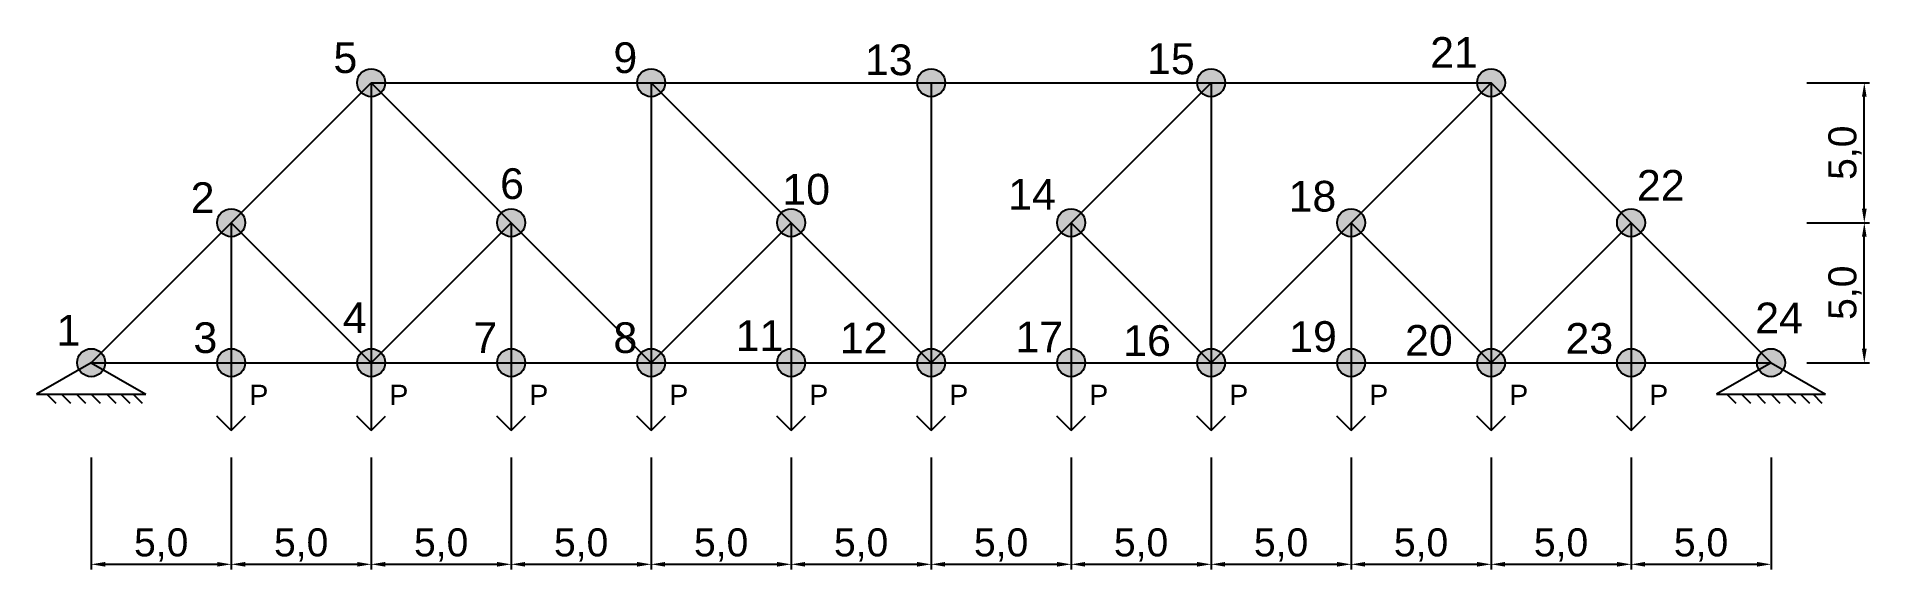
# Model space of a CAD drawing. Header units: millimetres. Extents: x -1.9 to 63.5, y -7.4 to 11.6.
import ezdxf

# ---------------------------------------------------------------- set-up
doc = ezdxf.new("R2010")
doc.units = ezdxf.units.MM
for name, color, linetype in [('Barras', 5, 'Continuous'), ('Fuerza', 6, 'Continuous'), ('Nodos', 1, 'Continuous'), ('Notaciones', 4, 'Continuous')]:
    doc.layers.add(name, color=color, linetype=linetype)
doc.styles.get("Standard").update_dxf_attribs({"font": 'arial.ttf'})
doc.dimstyles.new('StandardModif', dxfattribs={"dimtxt": 1, "dimasz": 0.5, "dimexe": 0.18, "dimexo": 0.0625, "dimgap": 0.09, "dimtad": 1, "dimdec": 1, "dimzin": 0, "dimtxsty": 'Standard', "dimcen": 0.09, "dimadec": 0, "dimazin": 0, "dimtfac": 1, "dimtdec": 1, "dimtofl": 0, "dimtmove": 0, "dimatfit": 3, "dimfxl": 1, "dimtolj": 1, "dimtzin": 0, "dimarcsym": 0})

# ---------------------------------------------------------------- blocks, each defined once
blk = doc.blocks.new('*U32')
for p, q in [((0, 0), (1, 0)), ((1, 0), (0.788, 0.212)), ((1, 0), (0.788, -0.212))]:
    blk.add_line(p, q)
blk.add_attdef('TEXFUERZA', (0.626, 0.27), '', height=0.3, rotation=90)
blk = doc.blocks.new('ApoyoArticFijo')
for p, q in [((0, 0), (-0.866, -0.5)), ((0, 0), (0.866, -0.5)), ((-0.866, -0.5), (0.866, -0.5)), ((-0.702, -0.5), (-0.561, -0.641)), ((-0.47, -0.5), (-0.328, -0.641)), ((-0.233, -0.5), (-0.092, -0.641)), ((0, -0.5), (0.141, -0.641)), ((0.247, -0.5), (0.389, -0.641)), ((0.47, -0.5), (0.611, -0.641)), ((0.668, -0.5), (0.809, -0.641))]:
    blk.add_line(p, q)
blk = doc.blocks.new('*D18')
at = {"layer": 'Defpoints', "color": 0, "transparency": 16777216}
for p in [(0, -3.321), (5, -3.321), (5, -7.2)]:
    blk.add_point(p, dxfattribs=at)
at = {"layer": 'Notaciones', "color": 0, "lineweight": -2, "transparency": 16777216}
for p, q in [((0, -3.384), (0, -7.38)), ((5, -3.384), (5, -7.38)), ((0.5, -7.2), (4.5, -7.2))]:
    blk.add_line(p, q, dxfattribs=at)
at = {"layer": 'Notaciones', "color": 0, "transparency": 16777216}
for points in [[(0.5, -7.116), (0.5, -7.283), (0, -7.2)], [(4.5, -7.116), (4.5, -7.283), (5, -7.2)]]:
    blk.add_solid(points, dxfattribs=at)
at = {"layer": 'Notaciones', "color": 0, "transparency": 16777216, "insert": (2.5, -6.509), "char_height": 1, "attachment_point": 5}
blk.add_mtext('\\A1;5,0', dxfattribs=at)
blk = doc.blocks.new('*D19')
at = {"layer": 'Defpoints', "color": 0, "transparency": 16777216}
for p in [(5, -3.321), (10, -3.321), (10, -7.2)]:
    blk.add_point(p, dxfattribs=at)
at = {"layer": 'Notaciones', "color": 0, "lineweight": -2, "transparency": 16777216}
for p, q in [((5, -3.384), (5, -7.38)), ((10, -3.384), (10, -7.38)), ((5.5, -7.2), (9.5, -7.2))]:
    blk.add_line(p, q, dxfattribs=at)
at = {"layer": 'Notaciones', "color": 0, "transparency": 16777216}
for points in [[(5.5, -7.116), (5.5, -7.283), (5, -7.2)], [(9.5, -7.116), (9.5, -7.283), (10, -7.2)]]:
    blk.add_solid(points, dxfattribs=at)
at = {"layer": 'Notaciones', "color": 0, "transparency": 16777216, "insert": (7.5, -6.509), "char_height": 1, "attachment_point": 5}
blk.add_mtext('\\A1;5,0', dxfattribs=at)
blk = doc.blocks.new('*D20')
at = {"layer": 'Defpoints', "color": 0, "transparency": 16777216}
for p in [(10, -3.321), (15, -3.321), (15, -7.2)]:
    blk.add_point(p, dxfattribs=at)
at = {"layer": 'Notaciones', "color": 0, "lineweight": -2, "transparency": 16777216}
for p, q in [((10, -3.384), (10, -7.38)), ((15, -3.384), (15, -7.38)), ((10.5, -7.2), (14.5, -7.2))]:
    blk.add_line(p, q, dxfattribs=at)
at = {"layer": 'Notaciones', "color": 0, "transparency": 16777216}
for points in [[(10.5, -7.116), (10.5, -7.283), (10, -7.2)], [(14.5, -7.116), (14.5, -7.283), (15, -7.2)]]:
    blk.add_solid(points, dxfattribs=at)
at = {"layer": 'Notaciones', "color": 0, "transparency": 16777216, "insert": (12.5, -6.509), "char_height": 1, "attachment_point": 5}
blk.add_mtext('\\A1;5,0', dxfattribs=at)
blk = doc.blocks.new('*D21')
at = {"layer": 'Defpoints', "color": 0, "transparency": 16777216}
for p in [(15, -3.321), (20, -3.321), (20, -7.2)]:
    blk.add_point(p, dxfattribs=at)
at = {"layer": 'Notaciones', "color": 0, "lineweight": -2, "transparency": 16777216}
for p, q in [((15, -3.384), (15, -7.38)), ((20, -3.384), (20, -7.38)), ((15.5, -7.2), (19.5, -7.2))]:
    blk.add_line(p, q, dxfattribs=at)
at = {"layer": 'Notaciones', "color": 0, "transparency": 16777216}
for points in [[(15.5, -7.116), (15.5, -7.283), (15, -7.2)], [(19.5, -7.116), (19.5, -7.283), (20, -7.2)]]:
    blk.add_solid(points, dxfattribs=at)
at = {"layer": 'Notaciones', "color": 0, "transparency": 16777216, "insert": (17.5, -6.509), "char_height": 1, "attachment_point": 5}
blk.add_mtext('\\A1;5,0', dxfattribs=at)
blk = doc.blocks.new('*D22')
at = {"layer": 'Defpoints', "color": 0, "transparency": 16777216}
for p in [(20, -3.321), (25, -3.321), (25, -7.2)]:
    blk.add_point(p, dxfattribs=at)
at = {"layer": 'Notaciones', "color": 0, "lineweight": -2, "transparency": 16777216}
for p, q in [((20, -3.384), (20, -7.38)), ((25, -3.384), (25, -7.38)), ((20.5, -7.2), (24.5, -7.2))]:
    blk.add_line(p, q, dxfattribs=at)
at = {"layer": 'Notaciones', "color": 0, "transparency": 16777216}
for points in [[(20.5, -7.116), (20.5, -7.283), (20, -7.2)], [(24.5, -7.116), (24.5, -7.283), (25, -7.2)]]:
    blk.add_solid(points, dxfattribs=at)
at = {"layer": 'Notaciones', "color": 0, "transparency": 16777216, "insert": (22.5, -6.509), "char_height": 1, "attachment_point": 5}
blk.add_mtext('\\A1;5,0', dxfattribs=at)
blk = doc.blocks.new('*D23')
at = {"layer": 'Defpoints', "color": 0, "transparency": 16777216}
for p in [(25, -3.321), (30, -3.321), (30, -7.2)]:
    blk.add_point(p, dxfattribs=at)
at = {"layer": 'Notaciones', "color": 0, "lineweight": -2, "transparency": 16777216}
for p, q in [((25, -3.384), (25, -7.38)), ((30, -3.384), (30, -7.38)), ((25.5, -7.2), (29.5, -7.2))]:
    blk.add_line(p, q, dxfattribs=at)
at = {"layer": 'Notaciones', "color": 0, "transparency": 16777216}
for points in [[(25.5, -7.116), (25.5, -7.283), (25, -7.2)], [(29.5, -7.116), (29.5, -7.283), (30, -7.2)]]:
    blk.add_solid(points, dxfattribs=at)
at = {"layer": 'Notaciones', "color": 0, "transparency": 16777216, "insert": (27.5, -6.509), "char_height": 1, "attachment_point": 5}
blk.add_mtext('\\A1;5,0', dxfattribs=at)
blk = doc.blocks.new('*D24')
at = {"layer": 'Defpoints', "color": 0, "transparency": 16777216}
for p in [(30, -3.321), (35, -3.321), (35, -7.2)]:
    blk.add_point(p, dxfattribs=at)
at = {"layer": 'Notaciones', "color": 0, "lineweight": -2, "transparency": 16777216}
for p, q in [((30, -3.384), (30, -7.38)), ((35, -3.384), (35, -7.38)), ((30.5, -7.2), (34.5, -7.2))]:
    blk.add_line(p, q, dxfattribs=at)
at = {"layer": 'Notaciones', "color": 0, "transparency": 16777216}
for points in [[(30.5, -7.116), (30.5, -7.283), (30, -7.2)], [(34.5, -7.116), (34.5, -7.283), (35, -7.2)]]:
    blk.add_solid(points, dxfattribs=at)
at = {"layer": 'Notaciones', "color": 0, "transparency": 16777216, "insert": (32.5, -6.509), "char_height": 1, "attachment_point": 5}
blk.add_mtext('\\A1;5,0', dxfattribs=at)
blk = doc.blocks.new('*D25')
at = {"layer": 'Defpoints', "color": 0, "transparency": 16777216}
for p in [(35, -3.321), (40, -3.321), (40, -7.2)]:
    blk.add_point(p, dxfattribs=at)
at = {"layer": 'Notaciones', "color": 0, "lineweight": -2, "transparency": 16777216}
for p, q in [((35, -3.384), (35, -7.38)), ((40, -3.384), (40, -7.38)), ((35.5, -7.2), (39.5, -7.2))]:
    blk.add_line(p, q, dxfattribs=at)
at = {"layer": 'Notaciones', "color": 0, "transparency": 16777216}
for points in [[(35.5, -7.116), (35.5, -7.283), (35, -7.2)], [(39.5, -7.116), (39.5, -7.283), (40, -7.2)]]:
    blk.add_solid(points, dxfattribs=at)
at = {"layer": 'Notaciones', "color": 0, "transparency": 16777216, "insert": (37.5, -6.509), "char_height": 1, "attachment_point": 5}
blk.add_mtext('\\A1;5,0', dxfattribs=at)
blk = doc.blocks.new('*D26')
at = {"layer": 'Defpoints', "color": 0, "transparency": 16777216}
for p in [(40, -3.321), (45, -3.321), (45, -7.2)]:
    blk.add_point(p, dxfattribs=at)
at = {"layer": 'Notaciones', "color": 0, "lineweight": -2, "transparency": 16777216}
for p, q in [((40, -3.384), (40, -7.38)), ((45, -3.384), (45, -7.38)), ((40.5, -7.2), (44.5, -7.2))]:
    blk.add_line(p, q, dxfattribs=at)
at = {"layer": 'Notaciones', "color": 0, "transparency": 16777216}
for points in [[(40.5, -7.116), (40.5, -7.283), (40, -7.2)], [(44.5, -7.116), (44.5, -7.283), (45, -7.2)]]:
    blk.add_solid(points, dxfattribs=at)
at = {"layer": 'Notaciones', "color": 0, "transparency": 16777216, "insert": (42.5, -6.509), "char_height": 1, "attachment_point": 5}
blk.add_mtext('\\A1;5,0', dxfattribs=at)
blk = doc.blocks.new('*D27')
at = {"layer": 'Defpoints', "color": 0, "transparency": 16777216}
for p in [(45, -3.321), (50, -3.321), (50, -7.2)]:
    blk.add_point(p, dxfattribs=at)
at = {"layer": 'Notaciones', "color": 0, "lineweight": -2, "transparency": 16777216}
for p, q in [((45, -3.384), (45, -7.38)), ((50, -3.384), (50, -7.38)), ((45.5, -7.2), (49.5, -7.2))]:
    blk.add_line(p, q, dxfattribs=at)
at = {"layer": 'Notaciones', "color": 0, "transparency": 16777216}
for points in [[(45.5, -7.116), (45.5, -7.283), (45, -7.2)], [(49.5, -7.116), (49.5, -7.283), (50, -7.2)]]:
    blk.add_solid(points, dxfattribs=at)
at = {"layer": 'Notaciones', "color": 0, "transparency": 16777216, "insert": (47.5, -6.509), "char_height": 1, "attachment_point": 5}
blk.add_mtext('\\A1;5,0', dxfattribs=at)
blk = doc.blocks.new('*D28')
at = {"layer": 'Defpoints', "color": 0, "transparency": 16777216}
for p in [(50, -3.321), (55, -3.321), (55, -7.2)]:
    blk.add_point(p, dxfattribs=at)
at = {"layer": 'Notaciones', "color": 0, "lineweight": -2, "transparency": 16777216}
for p, q in [((50, -3.384), (50, -7.38)), ((55, -3.384), (55, -7.38)), ((50.5, -7.2), (54.5, -7.2))]:
    blk.add_line(p, q, dxfattribs=at)
at = {"layer": 'Notaciones', "color": 0, "transparency": 16777216}
for points in [[(50.5, -7.116), (50.5, -7.283), (50, -7.2)], [(54.5, -7.116), (54.5, -7.283), (55, -7.2)]]:
    blk.add_solid(points, dxfattribs=at)
at = {"layer": 'Notaciones', "color": 0, "transparency": 16777216, "insert": (52.5, -6.509), "char_height": 1, "attachment_point": 5}
blk.add_mtext('\\A1;5,0', dxfattribs=at)
blk = doc.blocks.new('*D29')
at = {"layer": 'Defpoints', "color": 0, "transparency": 16777216}
for p in [(55, -3.321), (60, -3.321), (60, -7.2)]:
    blk.add_point(p, dxfattribs=at)
at = {"layer": 'Notaciones', "color": 0, "lineweight": -2, "transparency": 16777216}
for p, q in [((55, -3.384), (55, -7.38)), ((60, -3.384), (60, -7.38)), ((55.5, -7.2), (59.5, -7.2))]:
    blk.add_line(p, q, dxfattribs=at)
at = {"layer": 'Notaciones', "color": 0, "transparency": 16777216}
for points in [[(55.5, -7.116), (55.5, -7.283), (55, -7.2)], [(59.5, -7.116), (59.5, -7.283), (60, -7.2)]]:
    blk.add_solid(points, dxfattribs=at)
at = {"layer": 'Notaciones', "color": 0, "transparency": 16777216, "insert": (57.5, -6.509), "char_height": 1, "attachment_point": 5}
blk.add_mtext('\\A1;5,0', dxfattribs=at)
blk = doc.blocks.new('*D30')
at = {"layer": 'Defpoints', "color": 0, "transparency": 16777216}
for p in [(61.218, 5), (63.332, 5), (61.218, 0)]:
    blk.add_point(p, dxfattribs=at)
at = {"layer": 'Notaciones', "color": 0, "lineweight": -2, "transparency": 16777216}
for p, q in [((61.281, 5), (63.512, 5)), ((63.332, 0.5), (63.332, 4.5)), ((61.281, 0), (63.512, 0))]:
    blk.add_line(p, q, dxfattribs=at)
at = {"layer": 'Notaciones', "color": 0, "transparency": 16777216}
for points in [[(63.248, 4.5), (63.415, 4.5), (63.332, 5)], [(63.248, 0.5), (63.415, 0.5), (63.332, 0)]]:
    blk.add_solid(points, dxfattribs=at)
at = {"layer": 'Notaciones', "color": 0, "transparency": 16777216, "insert": (62.641, 2.5), "char_height": 1, "attachment_point": 5, "rotation": 90}
blk.add_mtext('\\A1;5,0', dxfattribs=at)
blk = doc.blocks.new('*D31')
at = {"layer": 'Defpoints', "color": 0, "transparency": 16777216}
for p in [(61.218, 10), (63.332, 10), (61.218, 5)]:
    blk.add_point(p, dxfattribs=at)
at = {"layer": 'Notaciones', "color": 0, "lineweight": -2, "transparency": 16777216}
for p, q in [((61.281, 10), (63.512, 10)), ((63.332, 5.5), (63.332, 9.5)), ((61.281, 5), (63.512, 5))]:
    blk.add_line(p, q, dxfattribs=at)
at = {"layer": 'Notaciones', "color": 0, "transparency": 16777216}
for points in [[(63.248, 9.5), (63.415, 9.5), (63.332, 10)], [(63.248, 5.5), (63.415, 5.5), (63.332, 5)]]:
    blk.add_solid(points, dxfattribs=at)
at = {"layer": 'Notaciones', "color": 0, "transparency": 16777216, "insert": (62.641, 7.5), "char_height": 1, "attachment_point": 5, "rotation": 90}
blk.add_mtext('\\A1;5,0', dxfattribs=at)

msp = doc.modelspace()

# ---------------------------------------------------------------- hatches: boundary and pattern name
at = {"layer": 'Nodos'}
h = msp.add_hatch(color=256, dxfattribs=at)
h.dxf.hatch_style = 1
edge = h.paths.add_edge_path()
edge.add_arc((10, 10), 0.5, 0, 360)
h = msp.add_hatch(color=256, dxfattribs=at)
h.dxf.hatch_style = 1
edge = h.paths.add_edge_path()
edge.add_arc((20, 10), 0.5, 0, 360)
h = msp.add_hatch(color=256, dxfattribs=at)
h.dxf.hatch_style = 1
edge = h.paths.add_edge_path()
edge.add_arc((30, 10), 0.5, 0, 360)
h = msp.add_hatch(color=256, dxfattribs=at)
h.dxf.hatch_style = 1
edge = h.paths.add_edge_path()
edge.add_arc((40, 10), 0.5, 0, 360)
h = msp.add_hatch(color=256, dxfattribs=at)
h.dxf.hatch_style = 1
edge = h.paths.add_edge_path()
edge.add_arc((50, 10), 0.5, 0, 360)
h = msp.add_hatch(color=256, dxfattribs=at)
h.dxf.hatch_style = 1
edge = h.paths.add_edge_path()
edge.add_arc((5, 5), 0.5, 0, 360)
h = msp.add_hatch(color=256, dxfattribs=at)
h.dxf.hatch_style = 1
edge = h.paths.add_edge_path()
edge.add_arc((15, 5), 0.5, 0, 360)
h = msp.add_hatch(color=256, dxfattribs=at)
h.dxf.hatch_style = 1
edge = h.paths.add_edge_path()
edge.add_arc((25, 5), 0.5, 0, 360)
h = msp.add_hatch(color=256, dxfattribs=at)
h.dxf.hatch_style = 1
edge = h.paths.add_edge_path()
edge.add_arc((35, 5), 0.5, 0, 360)
h = msp.add_hatch(color=256, dxfattribs=at)
h.dxf.hatch_style = 1
edge = h.paths.add_edge_path()
edge.add_arc((45, 5), 0.5, 0, 360)
h = msp.add_hatch(color=256, dxfattribs=at)
h.dxf.hatch_style = 1
edge = h.paths.add_edge_path()
edge.add_arc((55, 5), 0.5, 0, 360)
h = msp.add_hatch(color=256, dxfattribs=at)
h.dxf.hatch_style = 1
edge = h.paths.add_edge_path()
edge.add_arc((0, 0), 0.5, 0, 360)
h = msp.add_hatch(color=256, dxfattribs=at)
h.dxf.hatch_style = 1
edge = h.paths.add_edge_path()
edge.add_arc((5, 0), 0.5, 0, 360)
h = msp.add_hatch(color=256, dxfattribs=at)
h.dxf.hatch_style = 1
edge = h.paths.add_edge_path()
edge.add_arc((10, 0), 0.5, 0, 360)
h = msp.add_hatch(color=256, dxfattribs=at)
h.dxf.hatch_style = 1
edge = h.paths.add_edge_path()
edge.add_arc((15, 0), 0.5, 0, 360)
h = msp.add_hatch(color=256, dxfattribs=at)
h.dxf.hatch_style = 1
edge = h.paths.add_edge_path()
edge.add_arc((20, 0), 0.5, 0, 360)
h = msp.add_hatch(color=256, dxfattribs=at)
h.dxf.hatch_style = 1
edge = h.paths.add_edge_path()
edge.add_arc((25, 0), 0.5, 0, 360)
h = msp.add_hatch(color=256, dxfattribs=at)
h.dxf.hatch_style = 1
edge = h.paths.add_edge_path()
edge.add_arc((30, 0), 0.5, 0, 360)
h = msp.add_hatch(color=256, dxfattribs=at)
h.dxf.hatch_style = 1
edge = h.paths.add_edge_path()
edge.add_arc((35, 0), 0.5, 0, 360)
h = msp.add_hatch(color=256, dxfattribs=at)
h.dxf.hatch_style = 1
edge = h.paths.add_edge_path()
edge.add_arc((40, 0), 0.5, 0, 360)
h = msp.add_hatch(color=256, dxfattribs=at)
h.dxf.hatch_style = 1
edge = h.paths.add_edge_path()
edge.add_arc((45, 0), 0.5, 0, 360)
h = msp.add_hatch(color=256, dxfattribs=at)
h.dxf.hatch_style = 1
edge = h.paths.add_edge_path()
edge.add_arc((50, 0), 0.5, 0, 360)
h = msp.add_hatch(color=256, dxfattribs=at)
h.dxf.hatch_style = 1
edge = h.paths.add_edge_path()
edge.add_arc((55, 0), 0.5, 0, 360)
h = msp.add_hatch(color=256, dxfattribs=at)
h.dxf.hatch_style = 1
edge = h.paths.add_edge_path()
edge.add_arc((60, 0), 0.5, 0, 360)

# ---------------------------------------------------------------- linework, layer by layer
at = {"layer": 'Barras'}
for p, q in [((5, 5), (10, 10)), ((10, 10), (20, 10)), ((10, 10), (10, 0)), ((10, 10), (15, 5)), ((20, 10), (20, 0)), ((20, 10), (25, 5)), ((20, 10), (30, 10)), ((30, 10), (30, 0)), ((30, 10), (40, 10)), ((35, 5), (40, 10)), ((40, 10), (40, 0)), ((40, 10), (50, 10)), ((45, 5), (50, 10)), ((50, 10), (50, 0)), ((55, 5), (50, 10)), ((0, 0), (5, 5)), ((5, 5), (10, 0)), ((5, 5), (5, 0)), ((15, 5), (10, 0)), ((15, 5), (15, 0)), ((15, 5), (20, 0)), ((25, 5), (20, 0)), ((25, 5), (25, 0)), ((25, 5), (30, 0)), ((30, 0), (35, 5)), ((35, 5), (40, 0)), ((35, 5), (35, 0)), ((40, 0), (45, 5)), ((45, 5), (50, 0)), ((45, 5), (45, 0)), ((55, 5), (50, 0)), ((60, 0), (55, 5)), ((55, 5), (55, 0)), ((0, 0), (5, 0)), ((5, 0), (10, 0)), ((10, 0), (15, 0)), ((15, 0), (20, 0)), ((20, 0), (25, 0)), ((25, 0), (30, 0)), ((30, 0), (35, 0)), ((35, 0), (40, 0)), ((40, 0), (45, 0)), ((45, 0), (50, 0)), ((50, 0), (55, 0)), ((55, 0), (60, 0))]:
    msp.add_line(p, q, dxfattribs=at)
at = {"layer": 'Nodos'}
for centre in [(10, 10), (20, 10), (30, 10), (40, 10), (50, 10), (5, 5), (15, 5), (25, 5), (35, 5), (45, 5), (55, 5), (0, 0), (5, 0), (10, 0), (15, 0), (20, 0), (25, 0), (30, 0), (35, 0), (40, 0), (45, 0), (50, 0), (55, 0), (60, 0)]:
    msp.add_circle(centre, 0.5, dxfattribs=at)

# ---------------------------------------------------------------- block references
at = {"layer": 'Fuerza', "xscale": 2.417177873133742, "yscale": 2.417177873133742, "zscale": 2.417177873133742, "rotation": 270}
for p in [(5, 0), (10, 0), (15, 0), (20, 0), (25, 0), (30, 0), (35, 0), (40, 0), (45, 0), (50, 0), (55, 0)]:
    msp.add_blockref('*U32', p, dxfattribs=at).add_auto_attribs({'TEXFUERZA': 'P'})
at = {"layer": 'Notaciones', "xscale": 2.25, "yscale": 2.25, "zscale": 2.25}
for p in [(0, 0), (60, 0)]:
    msp.add_blockref('ApoyoArticFijo', p, dxfattribs=at)

# ---------------------------------------------------------------- texts
at = {"layer": 'Notaciones'}
for s, height, p in [('5', 1.096, (8.652, 10.347)), ('9', 1.096, (18.652, 10.347)), ('13', 1.0955, (27.636, 10.27)), ('15', 1.0955, (37.713, 10.306)), ('21', 1.0955, (47.825, 10.533)), ('6', 1.096, (14.606, 5.848)), ('10', 1.0955, (24.687, 5.649)), ('14', 1.0955, (32.754, 5.469)), ('22', 1.0955, (55.211, 5.788)), ('2', 1.096, (3.553, 5.347)), ('18', 1.0955, (42.769, 5.399)), ('4', 1.096, (8.988, 1.058)), ('24', 1.0955, (59.437, 1.052)), ('1', 1.096, (-1.242, 0.611)), ('3', 1.096, (3.652, 0.347)), ('7', 1.096, (13.652, 0.347)), ('8', 1.096, (18.652, 0.347)), ('11', 1.0955, (23.02, 0.422)), ('12', 1.0955, (26.739, 0.331)), ('17', 1.0955, (33.012, 0.372)), ('16', 1.0955, (36.861, 0.244)), ('19', 1.0955, (42.791, 0.388)), ('20', 1.0955, (46.928, 0.25)), ('23', 1.0955, (52.658, 0.32))]:
    msp.add_text(s, height=height, dxfattribs=at).set_placement(p)

# ---------------------------------------------------------------- dimensions: what is measured, and where the dimension line sits
dim = msp.add_linear_dim(base=(63.332, 10), p1=(61.218, 5), p2=(61.218, 10), angle=90, dimstyle='StandardModif', override={"dimtmove": 1}, dxfattribs=at)
dim.commit()
dim.dimension.update_dxf_attribs({"geometry": '*D31', "text_midpoint": (62.641, 7.5)})
dim = msp.add_linear_dim(base=(63.332, 5), p1=(61.218, 0), p2=(61.218, 5), angle=90, dimstyle='StandardModif', dxfattribs=at)
dim.commit()
dim.dimension.update_dxf_attribs({"geometry": '*D30', "text_midpoint": (62.641, 2.5)})
dim = msp.add_linear_dim(base=(5, -7.2), p1=(0, -3.321), p2=(5, -3.321), dimstyle='StandardModif', dxfattribs=at)
dim.commit()
dim.dimension.update_dxf_attribs({"geometry": '*D18', "text_midpoint": (2.5, -6.509)})
for base, p1, p2, picture, middle in [((10, -7.2), (5, -3.321), (10, -3.321), '*D19', (7.5, -6.509)), ((15, -7.2), (10, -3.321), (15, -3.321), '*D20', (12.5, -6.509)), ((20, -7.2), (15, -3.321), (20, -3.321), '*D21', (17.5, -6.509)), ((25, -7.2), (20, -3.321), (25, -3.321), '*D22', (22.5, -6.509)), ((30, -7.2), (25, -3.321), (30, -3.321), '*D23', (27.5, -6.509)), ((35, -7.2), (30, -3.321), (35, -3.321), '*D24', (32.5, -6.509)), ((40, -7.2), (35, -3.321), (40, -3.321), '*D25', (37.5, -6.509)), ((45, -7.2), (40, -3.321), (45, -3.321), '*D26', (42.5, -6.509)), ((50, -7.2), (45, -3.321), (50, -3.321), '*D27', (47.5, -6.509)), ((55, -7.2), (50, -3.321), (55, -3.321), '*D28', (52.5, -6.509)), ((60, -7.2), (55, -3.321), (60, -3.321), '*D29', (57.5, -6.509))]:
    dim = msp.add_linear_dim(base=base, p1=p1, p2=p2, dimstyle='StandardModif', override={"dimtmove": 1}, dxfattribs=at)
    dim.commit()
    dim.dimension.update_dxf_attribs({"geometry": picture, "text_midpoint": middle})

doc.saveas('drawing.dxf')
